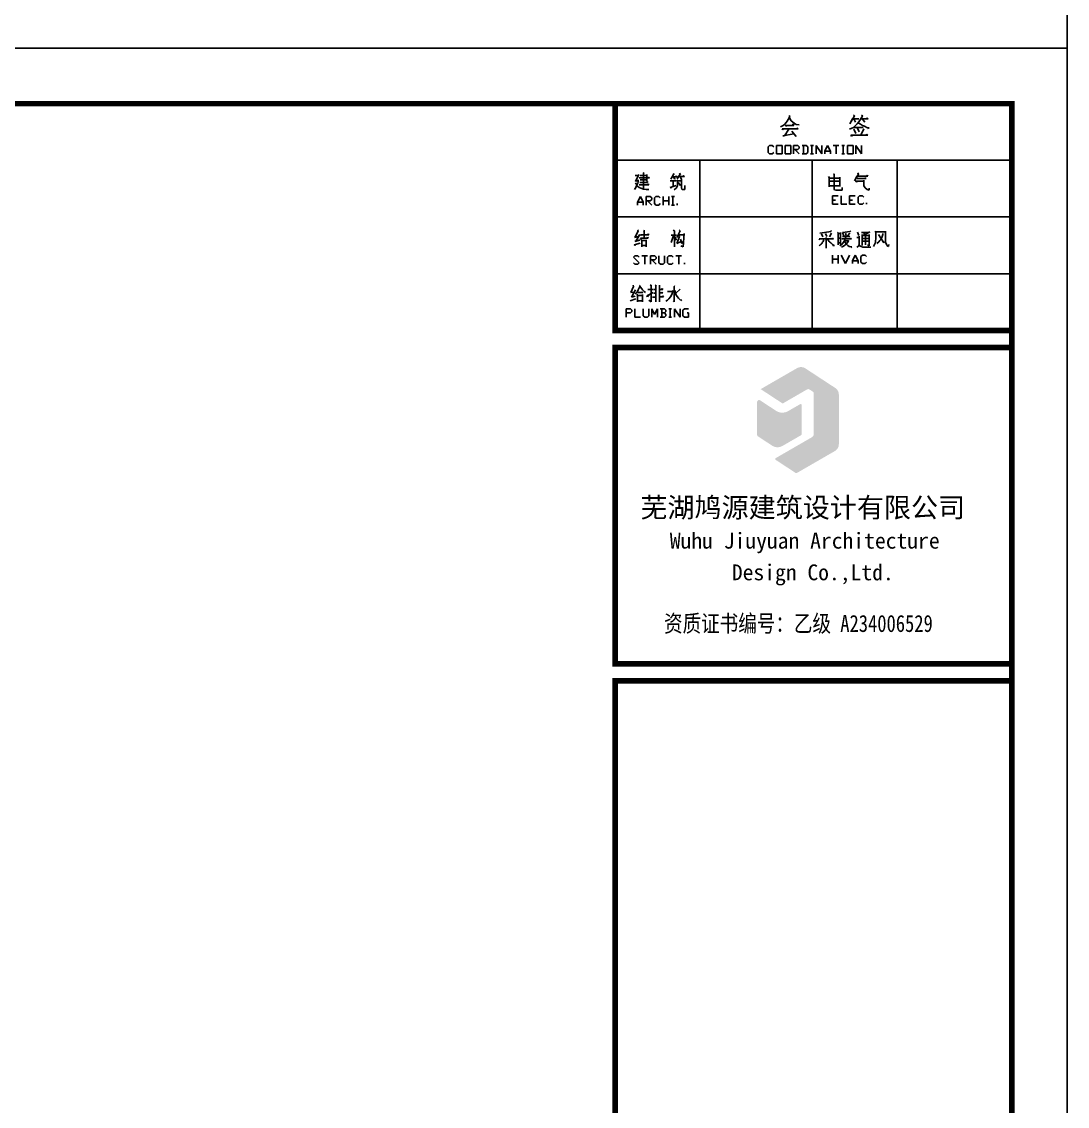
# Model space of a CAD drawing. Extents: x 39560 to 217760, y -140239 to 277665.
# Drawn here: x 125841 to 144660, y -57882 to -38365 of the extents above; entities that cross this region are included whole.
import ezdxf

# ---------------------------------------------------------------- set-up
doc = ezdxf.new("R2010")
doc.units = 0
doc.header["$LTSCALE"] = 1000
doc.header["$MEASUREMENT"] = 0
doc.layers.add('PUB_TITLE', color=4, linetype='Continuous')
doc.styles.add('-宋体', font='', dxfattribs={"width": 0.8})
doc.styles.add('图签2', font='', dxfattribs={"height": 1000})
doc.styles.add('宋体', font='')
doc.styles.get('-宋体').set_extended_font_data('SimSun')
doc.styles.get('图签2').set_extended_font_data('SimSun')
doc.styles.get('宋体').set_extended_font_data('SimSun')

msp = doc.modelspace()

# ---------------------------------------------------------------- hatches: boundary and pattern name
at = {"layer": 'PUB_TITLE'}
h = msp.add_hatch(color=256, dxfattribs=at)
edge = h.paths.add_edge_path()
edge.add_ellipse((140409.3556720882, -45073.12083450884), major_axis=(-98.04099145193942, 98.04099145193942), ratio=0.9999999999999658, start_angle=225.0000000001424, end_angle=281.7428642561471)
edge.add_line((140485.3914619975, -44957.17847532003), (139943.2529862004, -44601.64036616193))
edge.add_ellipse((139867.2171962924, -44717.58272535044), major_axis=(-98.04099145175392, 98.04099145175392), ratio=0.9999999999999969, start_angle=-78.25713574382821, end_angle=-14.99999997287442)
edge.add_line((139797.8917463631, -44597.50752394994), (139141.1407951975, -44976.68286198001))
edge.add_line((139141.1407951989, -44976.68286197992), (139536.5032304247, -45235.9642428948))
edge.add_line((139536.5032304247, -45235.96424289465), (139979.812434171, -44980.01955505791))
edge.add_ellipse((139997.1437966524, -45010.03835540781), major_axis=(24.51024786277084, 24.51024786277081), ratio=0.9999999999999748, start_angle=371.7428642561522, end_angle=435.0000000271238, ccw=False)
edge.add_line((140016.1527441309, -44981.0527656112), (140081.5267981636, -45023.92551601738))
edge.add_ellipse((140062.5178506846, -45052.91110581432), major_axis=(24.51024786334259, 24.51024786334258), ratio=0.9999999999997469, start_angle=314.99999999992565, end_angle=371.74286425592777, ccw=False)
edge.add_line((140097.1805756497, -45052.91110581432), (140097.1805756497, -45782.22979089462))
edge.add_ellipse((140027.8551257214, -45782.22979089418), major_axis=(-49.02049572592937, 49.02049572592936), ratio=0.9999999999999455, start_angle=165.0000000265585, end_angle=224.999999999599, ccw=False)
edge.add_line((140062.5178506846, -45842.26739159487), (139415.1797122628, -46216.00823965944))
edge.add_ellipse((139425.5785297526, -46234.01951987027), major_axis=(-14.70614871764583, 14.70614871764583), ratio=0.9999999999999006, start_angle=-14.99999997343389, end_angle=101.742864255415)
edge.add_line((139414.1731612651, -46251.41087374794), (139770.5867220509, -46485.1493172206))
edge.add_ellipse((139781.9920905379, -46467.75796334316), major_axis=(14.70614871767267, 14.70614871767267), ratio=0.9999999999999931, start_angle=191.7428642543983, end_angle=255.000000025383)
edge.add_line((139792.3909080275, -46485.76924355332), (140478.6811220175, -46089.53940419796))
edge.add_ellipse((140409.3556720882, -45969.46420279633), major_axis=(98.04099145207392, 98.04099145207385), ratio=0.9999999999999477, start_angle=255.0000000270828, end_angle=315.0000000001423)
edge.add_line((140548.0065719447, -45969.46420279633), (140548.0065719443, -45073.12083450895))
h = msp.add_hatch(color=256, dxfattribs=at)
edge = h.paths.add_edge_path()
edge.add_ellipse((139105.4535752441, -45801.0544267771), major_axis=(20.20697126273821, 20.20697126273821), ratio=0.9999999999998964, start_angle=135.0000000030776, end_angle=191.742864259058)
edge.add_line((139089.7820382809, -45824.95100193103), (139350.2185681319, -45995.74705407037))
edge.add_ellipse((139444.2477899215, -45852.36760315449), major_axis=(-121.2418275767699, 121.2418275767698), ratio=0.9999999999999805, start_angle=101.7428642559012, end_angle=165.0000000269085)
edge.add_line((139529.9787084137, -46000.85790959663), (139867.3094099687, -45806.09993846047))
edge.add_ellipse((139853.0209235513, -45781.35155405295), major_axis=(-20.20697126274288, 20.20697126274288), ratio=0.9999999999999427, start_angle=165.0000000269174, end_angle=224.9999999999087)
edge.add_line((139881.5978963817, -45781.35155405295), (139881.5978963817, -45265.88859267785))
edge.add_ellipse((139860.8002614034, -45265.88859267817), major_axis=(14.70614871773129, 14.70614871773129), ratio=0.9999999999999474, start_angle=314.9999999999985, end_angle=435.0000000256456)
edge.add_line((139850.4014439157, -45247.87731246754), (139634.9366495469, -45372.27596936097))
edge.add_ellipse((139530.9484746562, -45192.16316725906), major_axis=(-147.0614871776372, 147.0614871776372), ratio=0.9999999999999948, start_angle=101.74286425591981, end_angle=165.0000000268788, ccw=False)
edge.add_line((139416.8947897916, -45366.07670604192), (139130.5482609234, -45178.28869987284))
edge.add_ellipse((139111.5393134468, -45207.2742896698), major_axis=(24.51024786316643, 24.51024786316642), ratio=0.9999999999999019, start_angle=11.7428642554654, end_angle=134.9486282428271)
edge.add_line((139076.8766024155, -45207.24321085626), (139076.8766024155, -45801.05442677879))

# ---------------------------------------------------------------- linework, layer by layer
for p, q in [((143659.7630642364, -39839.08117653265), (136519.7630567556, -39839.08117653265)), ((136519.7630567556, -39839.08117653265), (136519.7630567556, -43919.08117635454)), ((143659.7630642364, -97239.08087804446, 7.03222769407973), (143659.7630642364, -39839.08117000175, 7.03222769407973)), ((143659.7630642364, -43919.08117635454), (143659.7630642364, -39839.08117653265)), ((143659.7630642364, -97239.08117653268), (143659.7630642364, -39839.08146849)), ((139597.5641579499, -40180.67134612599), (139573.0841579234, -40209.23134612599)), ((139617.9641579718, -40156.1913461298), (139597.5641579499, -40180.67134612599)), ((139634.2841579889, -40127.63134612933), (139617.9641579718, -40156.1913461298)), ((139662.8441580183, -40070.51134613458), (139634.2841579889, -40127.63134612933)), ((139654.6841580107, -40050.11134613217), (139662.8441580183, -40070.51134613458)), ((139658.7641580145, -40090.91134613215), (139671.0041580279, -40119.47134613268)), ((139671.0041580279, -40119.47134613268), (139687.324158044, -40148.03134612743)), ((139687.324158044, -40148.03134612743), (139711.8041580696, -40168.43134613078)), ((139711.8041580696, -40168.43134613078), (139744.4441581048, -40192.91134612697)), ((139724.044158083, -40205.1513461279), (139711.8041580696, -40225.55134612553)), ((139740.364158101, -40229.63134612316), (139724.044158083, -40205.1513461279)), ((139744.4441581048, -40192.91134612697), (139781.1641581419, -40213.31134612455)), ((140829.72415924, -40058.27134613453), (140744.0441591497, -40201.07134612933)), ((140744.0441591497, -40201.07134612933), (140793.004159202, -40115.39134612835)), ((140793.004159202, -40115.39134612835), (140907.2441593226, -40115.39134612835)), ((140813.4041592248, -40041.95134613504), (140837.8841592505, -40066.43134613078)), ((140817.4841592286, -40115.39134612835), (140850.1241592619, -40172.51134612887)), ((140907.2441593226, -40115.39134612835), (140817.4841592286, -40115.39134612835)), ((140837.8841592505, -40066.43134613078), (140829.72415924, -40058.27134613453)), ((140878.6841592931, -40205.1513461279), (140846.0441592581, -40233.71134612789)), ((140907.2441593226, -40164.35134612645), (140878.6841592931, -40205.1513461279)), ((140895.0041593103, -40184.75134612979), (140935.804159352, -40209.23134612599)), ((140972.524159391, -40062.35134613315), (140907.2441593226, -40164.35134612645)), ((140943.9641593616, -40115.39134612835), (141074.5241594993, -40115.39134612835)), ((140956.2041593758, -40046.0313461336), (140980.6841593986, -40066.43134613078)), ((140980.6841593986, -40066.43134613078), (140972.524159391, -40062.35134613315)), ((140976.6041593948, -40119.47134613268), (141017.4041594385, -40172.51134612887)), ((141058.2041594813, -40094.9913461317), (141041.8841594642, -40111.31134613125)), ((141074.5241594993, -40115.39134612835), (141058.2041594813, -40094.9913461317)), ((139548.6041578986, -40233.71134612789), (139499.6441578483, -40254.111346126)), ((139528.2041578796, -40294.91134612028), (139813.8041581751, -40294.91134612028)), ((139540.444157891, -40311.23134612075), (139528.2041578796, -40294.91134612028)), ((139556.7641579082, -40294.91134612028), (139540.444157891, -40311.23134612075)), ((139740.364158101, -40384.67134612029), (139540.444157891, -40421.39134611648)), ((139573.0841579234, -40209.23134612599), (139548.6041578986, -40233.71134612789)), ((139569.0041579196, -40417.31134611937), (139646.5241580031, -40298.99134612553)), ((139581.2441579338, -40229.63134612316), (139740.364158101, -40229.63134612316)), ((139593.4841579461, -40245.95134612317), (139581.2441579338, -40229.63134612316)), ((139609.8041579613, -40229.63134612316), (139593.4841579461, -40245.95134612317)), ((139699.5641580554, -40331.63134612316), (139777.0841581371, -40429.55134611936)), ((139777.0841581371, -40429.55134611936), (139740.364158101, -40384.67134612029)), ((139781.1641581419, -40213.31134612455), (139834.2041581988, -40221.47134612697)), ((139793.4041581561, -40278.59134612126), (139781.1641581419, -40294.91134612028)), ((139813.8041581751, -40294.91134612028), (139793.4041581561, -40278.59134612126)), ((140809.32415922, -40266.35134612645), (140739.9641591459, -40298.99134612553)), ((140846.0441592581, -40233.71134612789), (140809.32415922, -40266.35134612645)), ((140817.4841592286, -40298.99134612553), (140854.2041592675, -40376.511346117)), ((140825.6441592362, -40266.35134612645), (140984.7641594044, -40266.35134612645)), ((140882.7641592969, -40282.67134612599), (140915.4041593302, -40347.95134612317)), ((140935.804159352, -40209.23134612599), (140976.6041593948, -40229.63134612316)), ((140997.0041594158, -40294.91134612028), (140952.1241593701, -40396.91134612028)), ((140976.6041593948, -40229.63134612316), (141009.24415943, -40245.95134612317)), ((141009.24415943, -40245.95134612317), (141054.1241594756, -40270.43134612507)), ((141054.1241594756, -40388.75134611792), (141033.7241594537, -40413.23134612075)), ((141054.1241594756, -40270.43134612507), (141094.9241595183, -40274.5113461227)), ((141070.4441594927, -40409.15134611602), (141054.1241594756, -40388.75134611792)), ((141094.9241595183, -40274.5113461227), (141062.2841594851, -40286.75134612455)), ((139273.9532115822, -40615.41137766924), (139299.4532116097, -40589.91137766639)), ((139299.4532116097, -40589.91137766639), (139350.4532116639, -40589.91137766639)), ((139350.4532116639, -40589.91137766639), (139375.9532116886, -40615.41137766924)), ((139426.9532117418, -40589.91137766639), (139528.9532118501, -40589.91137766639)), ((139426.9532117418, -40742.91137766068), (139426.9532117418, -40589.91137766639)), ((139528.9532118501, -40589.91137766639), (139528.9532118501, -40742.91137766068)), ((139540.444157891, -40421.39134611648), (139569.0041579196, -40417.31134611937)), ((139579.9532119023, -40589.91137766639), (139681.9532120097, -40589.91137766639)), ((139579.9532119023, -40742.91137766068), (139579.9532119023, -40589.91137766639)), ((139681.9532120097, -40589.91137766639), (139681.9532120097, -40742.91137766068)), ((139732.9532120647, -40589.91137766639), (139809.4532121426, -40589.91137766639)), ((139732.9532120647, -40742.91137766068), (139732.9532120647, -40589.91137766639)), ((139809.4532121426, -40589.91137766639), (139834.9532121693, -40615.41137766924)), ((139962.4532123051, -40589.91137766639), (139885.9532122244, -40589.91137766639)), ((139911.4532122509, -40589.91137766639), (139911.4532122509, -40742.91137766068)), ((139987.9532123298, -40615.41137766924), (139962.4532123051, -40589.91137766639)), ((140038.953212383, -40589.91137766639), (140089.9532124372, -40589.91137766639)), ((140064.4532124114, -40589.91137766639), (140064.4532124114, -40742.91137766068)), ((140140.9532124922, -40589.91137766639), (140242.9532125968, -40742.91137766068)), ((140140.9532124922, -40742.91137766068), (140140.9532124922, -40589.91137766639)), ((140242.9532125968, -40742.91137766068), (140242.9532125968, -40589.91137766639)), ((140293.9532126518, -40691.91137766068), (140344.953212705, -40589.91137766639)), ((140344.953212705, -40589.91137766639), (140395.9532127573, -40691.91137766068)), ((140446.9532128105, -40589.91137766639), (140548.9532129197, -40589.91137766639)), ((140497.9532128646, -40589.91137766639), (140497.9532128646, -40742.91137766068)), ((140599.953212971, -40589.91137766639), (140650.9532130242, -40589.91137766639)), ((140625.4532129976, -40589.91137766639), (140625.4532129976, -40742.91137766068)), ((140701.9532130793, -40589.91137766639), (140803.9532131848, -40589.91137766639)), ((140701.9532130793, -40742.91137766068), (140701.9532130793, -40589.91137766639)), ((140776.6841591849, -40425.4713461151), (140764.4441591735, -40409.15134611602)), ((140764.4441591735, -40409.15134611602), (141070.4441594927, -40409.15134611602)), ((140801.1641592106, -40409.15134611602), (140776.6841591849, -40425.4713461151)), ((140803.9532131848, -40589.91137766639), (140803.9532131848, -40742.91137766068)), ((140854.953213238, -40589.91137766639), (140956.9532133472, -40742.91137766068)), ((140854.953213238, -40742.91137766068), (140854.953213238, -40589.91137766639)), ((140956.9532133472, -40742.91137766068), (140956.9532133472, -40589.91137766639)), ((139273.9532115822, -40717.41137766353), (139273.9532115822, -40615.41137766924)), ((139299.4532116097, -40742.91137766068), (139273.9532115822, -40717.41137766353)), ((139350.4532116639, -40742.91137766068), (139299.4532116097, -40742.91137766068)), ((139375.9532116886, -40717.41137766353), (139350.4532116639, -40742.91137766068)), ((139528.9532118501, -40742.91137766068), (139426.9532117418, -40742.91137766068)), ((139681.9532120097, -40742.91137766068), (139579.9532119023, -40742.91137766068)), ((139809.4532121426, -40666.41137766353), (139732.9532120647, -40666.41137766353)), ((139758.4532120914, -40666.41137766353), (139834.9532121693, -40742.91137766068)), ((139834.9532121693, -40640.91137766639), (139809.4532121426, -40666.41137766353)), ((139834.9532121693, -40615.41137766924), (139834.9532121693, -40640.91137766639)), ((139885.9532122244, -40742.91137766068), (139962.4532123051, -40742.91137766068)), ((139962.4532123051, -40742.91137766068), (139987.9532123298, -40717.41137766353)), ((139987.9532123298, -40717.41137766353), (139987.9532123298, -40615.41137766924)), ((140038.953212383, -40742.91137766068), (140089.9532124372, -40742.91137766068)), ((140293.9532126518, -40691.91137766068), (140395.9532127573, -40691.91137766068)), ((140293.9532126518, -40742.91137766068), (140293.9532126518, -40691.91137766068)), ((140395.9532127573, -40691.91137766068), (140395.9532127573, -40742.91137766068)), ((140599.953212971, -40742.91137766068), (140650.9532130242, -40742.91137766068)), ((140803.9532131848, -40742.91137766068), (140701.9532130793, -40742.91137766068)), ((136519.7630567556, -40859.08117648754), (143659.7630642364, -40859.08117648754)), ((138047.4148577701, -40859.08117648754), (138047.4148577701, -43890.68836578766)), ((140070.4911002132, -40859.08117648754), (140070.4911002132, -43890.68836578766)), ((141596.9935575399, -40859.08117648754), (141596.9935575399, -43890.68836578766)), ((136882.8748359604, -41131.27081074948), (136931.8348360108, -41131.27081074948)), ((136948.1548360297, -41111.68681074835), (136886.1388359682, -41242.24681074217)), ((136954.6828360378, -41176.96681074546), (137137.4668362317, -41176.96681074546)), ((136974.2668360635, -41134.53481075015), (137091.7708361825, -41134.53481075015)), ((137023.226836112, -41079.04681074926), (137046.0748361314, -41095.3668107488)), ((137046.0748361314, -41095.3668107488), (137033.018836123, -41088.83881074654)), ((137033.018836123, -41088.83881074654), (137033.018836123, -41372.80681073693)), ((137091.7708361825, -41114.95081074994), (137091.7708361825, -41229.19081074423)), ((137091.7708361825, -41134.53481075015), (137091.7708361825, -41114.95081074994)), ((137124.4108362148, -41163.91081074711), (137114.6188362047, -41176.96681074546)), ((137137.4668362317, -41176.96681074546), (137124.4108362148, -41163.91081074711)), ((137578.1068366924, -41105.1588107522), (137525.8828366342, -41196.55081074567)), ((137555.2588366701, -41154.1188107503), (137643.3868367579, -41154.1188107503)), ((137565.0508366764, -41098.6308107504), (137581.3708366946, -41114.95081074994)), ((137571.5788366853, -41160.64681074645), (137594.4268367038, -41196.55081074567)), ((137581.3708366946, -41114.95081074994), (137578.1068366924, -41105.1588107522)), ((137623.8028367388, -41141.06281074531), (137614.0108367296, -41154.1188107503)), ((137643.3868367579, -41154.1188107503), (137623.8028367388, -41141.06281074531)), ((137692.3468368064, -41108.42281074768), (137640.1228367559, -41193.28681074407)), ((137669.4988367822, -41147.59081074757), (137770.6828368927, -41147.59081074757)), ((137679.2908367961, -41092.10281074721), (137695.6108368151, -41111.68681074835)), ((137689.0828368072, -41150.8548107487), (137711.9308368313, -41193.28681074407)), ((137695.6108368151, -41111.68681074835), (137692.3468368064, -41108.42281074768)), ((137751.0988368687, -41131.27081074948), (137738.0428368585, -41144.3268107469)), ((137770.6828368927, -41147.59081074757), (137751.0988368687, -41131.27081074948)), ((140362.5200768079, -41151.80019792389), (140372.3120768142, -41168.12019792343)), ((140372.3120768142, -41168.12019792343), (140372.3120768142, -41334.58419791741)), ((140375.576076823, -41181.17619792178), (140561.624077019, -41181.17619792178)), ((140450.6480769005, -41099.57619792513), (140463.7040769145, -41109.36819792858)), ((140463.7040769145, -41109.36819792858), (140463.7040769145, -41380.28019791485)), ((140564.8880770183, -41161.59219792734), (140564.8880770183, -41328.05619791515)), ((140899.1011167392, -41106.10419792745), (140827.2931166638, -41226.87219792446)), ((140827.2931166638, -41226.87219792446), (140872.9891167149, -41145.2721979278)), ((140872.9891167149, -41145.2721979278), (141072.0931169231, -41145.2721979278)), ((140892.5731167341, -41086.52019792677), (140902.3651167413, -41112.63219792924)), ((140902.3651167413, -41112.63219792924), (140899.1011167392, -41106.10419792745)), ((141023.1331168699, -41174.64819792569), (141010.077116854, -41190.9681979243)), ((141039.453116888, -41187.70419792311), (141023.1331168699, -41174.64819792569)), ((141055.7731169032, -41128.95219792826), (141042.7171168872, -41148.53619792229)), ((141072.0931169231, -41145.2721979278), (141055.7731169032, -41128.95219792826)), ((136895.9308359763, -41346.6948107397), (136869.8188359492, -41385.86281073529)), ((136886.1388359682, -41242.24681074217), (136899.1948359784, -41229.19081074423)), ((136889.4028359674, -41261.83081074331), (136902.4588359834, -41281.41481074299)), ((136908.9868359923, -41320.58281073817), (136895.9308359763, -41346.6948107397)), ((136899.1948359784, -41229.19081074423), (136938.3628360206, -41229.19081074423)), ((136902.4588359834, -41281.41481074299), (136908.9868359923, -41304.26281073863)), ((136918.7788360015, -41294.47081074094), (136908.9868359923, -41320.58281073817)), ((136908.9868359923, -41304.26281073863), (136925.3068360104, -41327.11081074043)), ((136928.5708360096, -41271.62281074007), (136918.7788360015, -41294.47081074094)), ((136925.3068360104, -41327.11081074043), (136951.4188360365, -41349.9588107413)), ((136935.0988360185, -41248.77481074443), (136928.5708360096, -41271.62281074007)), ((136938.3628360206, -41212.87081074521), (136935.0988360185, -41248.77481074443)), ((136938.3628360206, -41229.19081074423), (136938.3628360206, -41212.87081074521)), ((136951.4188360365, -41349.9588107413), (136984.0588360689, -41363.01481073971)), ((136954.6828360378, -41297.73481074254), (137127.6748362178, -41297.73481074254)), ((136967.7388360537, -41258.56681074218), (137101.5628361916, -41258.56681074218)), ((137091.7708361825, -41212.87081074521), (136971.0028360539, -41212.87081074521)), ((136984.0588360689, -41363.01481073971), (137029.7548361152, -41376.07081073853)), ((137029.7548361152, -41376.07081073853), (137078.7148361665, -41382.59881073986)), ((137098.2988361895, -41245.51081074377), (137088.5068361804, -41255.30281074053)), ((137091.7708361825, -41229.19081074423), (137091.7708361825, -41212.87081074521)), ((137104.8268361984, -41255.30281074053), (137098.2988361895, -41242.24681074217)), ((137101.5628361916, -41242.24681074217), (137098.2988361895, -41245.51081074377)), ((137117.8828362068, -41281.41481074299), (137098.2988361895, -41297.73481074254)), ((137101.5628361916, -41258.56681074218), (137101.5628361916, -41242.24681074217)), ((137127.6748362178, -41297.73481074254), (137117.8828362068, -41281.41481074299)), ((137509.562836619, -41349.9588107413), (137617.2748367309, -41314.05481074208)), ((137525.8828366342, -41359.75081073806), (137509.562836619, -41349.9588107413)), ((137512.8268366183, -41225.92681074356), (137620.5388367309, -41225.92681074356)), ((137532.4108366423, -41346.6948107397), (137525.8828366342, -41359.75081073806)), ((137620.5388367309, -41225.92681074356), (137568.3148366785, -41225.92681074356)), ((137568.3148366785, -41225.92681074356), (137568.3148366785, -41333.63881074176)), ((137627.066836738, -41356.48681073739), (137581.3708366946, -41389.12681073595)), ((137594.4268367038, -41186.75881074891), (137591.1628367046, -41199.81481074633)), ((137594.4268367038, -41196.55081074567), (137594.4268367038, -41186.75881074891)), ((137643.3868367579, -41317.31881074274), (137627.066836738, -41356.48681073739)), ((137636.858836749, -41209.60681074408), (137646.650836762, -41229.19081074423)), ((137646.650836762, -41229.19081074423), (137643.3868367579, -41317.31881074274)), ((137653.1788367642, -41225.92681074356), (137715.1948368333, -41225.92681074356)), ((137656.4428367739, -41258.56681074218), (137695.6108368151, -41314.05481074208)), ((137702.1388368174, -41304.26281073863), (137689.0828368072, -41297.73481074254)), ((137695.6108368151, -41314.05481074208), (137702.1388368174, -41304.26281073863)), ((137718.4588368346, -41183.49481074825), (137708.6668368244, -41203.07881074793)), ((137711.9308368313, -41193.28681074407), (137718.4588368346, -41183.49481074825)), ((137715.1948368333, -41225.92681074356), (137715.1948368333, -41203.07881074793)), ((137715.1948368333, -41203.07881074793), (137715.1948368333, -41356.48681073739)), ((137715.1948368333, -41356.48681073739), (137724.9868368396, -41376.07081073853)), ((137724.9868368396, -41376.07081073853), (137734.7788368498, -41382.59881073986)), ((137773.9468368928, -41385.86281073529), (137773.9468368928, -41310.79081074095)), ((140375.576076823, -41236.66419792121), (140561.624077019, -41236.66419792121)), ((140378.8400768231, -41318.26419791793), (140561.624077019, -41318.26419791793)), ((140607.3200770625, -41393.33619791803), (140607.3200770625, -41350.90419791602)), ((140846.877116681, -41233.40019792055), (140997.0211168437, -41233.40019792055)), ((140863.197116701, -41249.72019791916), (140846.877116681, -41233.40019792055)), ((140872.9891167149, -41233.40019792055), (140863.197116701, -41249.72019791916)), ((140879.5171167182, -41187.70419792311), (141039.453116888, -41187.70419792311)), ((140997.0211168437, -41213.8161979204), (140997.0211168437, -41252.98419792076)), ((140997.0211168437, -41233.40019792055), (140997.0211168437, -41213.8161979204)), ((140997.0211168437, -41252.98419792076), (140997.0211168437, -41282.36019791865)), ((140997.0211168437, -41282.36019791865), (141000.2851168429, -41318.26419791793)), ((141000.2851168429, -41318.26419791793), (141019.8691168678, -41354.16819791762)), ((141019.8691168678, -41354.16819791762), (141055.7731169032, -41383.54419791551)), ((141091.6771169432, -41396.60019791299), (141091.6771169432, -41360.69619791371)), ((136925.3319764664, -41613.02760039047), (136976.3319765187, -41511.02760039711)), ((136976.3319765187, -41511.02760039711), (137027.3319765719, -41613.02760039047)), ((137078.3319766241, -41511.02760039711), (137154.8319767039, -41511.02760039711)), ((137078.3319766241, -41664.02760039047), (137078.3319766241, -41511.02760039711)), ((137078.7148361665, -41382.59881073986), (137127.6748362178, -41382.59881073986)), ((137154.8319767039, -41511.02760039711), (137180.3319767324, -41536.52760039426)), ((137180.3319767324, -41562.02760039711), (137154.8319767039, -41587.52760039426)), ((137180.3319767324, -41536.52760039426), (137180.3319767324, -41562.02760039711)), ((137231.3319767856, -41536.52760039426), (137256.8319768122, -41511.02760039711)), ((137231.3319767856, -41638.52760039426), (137231.3319767856, -41536.52760039426)), ((137256.8319768122, -41511.02760039711), (137307.8319768626, -41511.02760039711)), ((137307.8319768626, -41511.02760039711), (137333.3319768939, -41536.52760039426)), ((137384.3319769462, -41664.02760039047), (137384.3319769462, -41511.02760039711)), ((137486.3319770516, -41511.02760039711), (137486.3319770516, -41664.02760039047)), ((137537.3319771076, -41511.02760039711), (137588.3319771599, -41511.02760039711)), ((137562.8319771314, -41511.02760039711), (137562.8319771314, -41664.02760039047)), ((137734.7788368498, -41382.59881073986), (137747.8348368657, -41385.86281073529)), ((137747.8348368657, -41385.86281073529), (137773.9468368928, -41385.86281073529)), ((140435.2614078157, -41497.06431890266), (140537.261407921, -41497.06431890266)), ((140435.2614078157, -41650.06431889649), (140435.2614078157, -41497.06431890266)), ((140463.7040769145, -41380.28019791485), (140470.2320769186, -41390.07219791684)), ((140470.2320769186, -41390.07219791684), (140493.0800769429, -41393.33619791803)), ((140493.0800769429, -41393.33619791803), (140607.3200770625, -41393.33619791803)), ((140588.2614079753, -41497.06431890266), (140588.2614079753, -41650.06431889649)), ((140741.2614081348, -41497.06431890266), (140843.2614082432, -41497.06431890266)), ((140741.2614081348, -41650.06431889649), (140741.2614081348, -41497.06431890266)), ((140894.2614082953, -41522.56431889981), (140919.761408322, -41497.06431890266)), ((140894.2614082953, -41624.56431889364), (140894.2614082953, -41522.56431889981)), ((140919.761408322, -41497.06431890266), (140970.761408377, -41497.06431890266)), ((140970.761408377, -41497.06431890266), (140996.2614084028, -41522.56431889981)), ((141055.7731169032, -41383.54419791551), (141091.6771169432, -41396.60019791299)), ((136925.3319764664, -41613.02760039047), (137027.3319765719, -41613.02760039047)), ((136925.3319764664, -41664.02760039047), (136925.3319764664, -41613.02760039047)), ((137027.3319765719, -41613.02760039047), (137027.3319765719, -41664.02760039047)), ((137154.8319767039, -41587.52760039426), (137078.3319766241, -41587.52760039426)), ((137103.8319766488, -41587.52760039426), (137180.3319767324, -41664.02760039047)), ((137256.8319768122, -41664.02760039047), (137231.3319767856, -41638.52760039426)), ((137307.8319768626, -41664.02760039047), (137256.8319768122, -41664.02760039047)), ((137333.3319768939, -41638.52760039426), (137307.8319768626, -41664.02760039047)), ((137384.3319769462, -41587.52760039426), (137486.3319770516, -41587.52760039426)), ((137537.3319771076, -41664.02760039047), (137588.3319771599, -41664.02760039047)), ((137639.3319772131, -41664.02760039047), (137639.3319772131, -41638.52760039426)), ((140435.2614078157, -41573.56431889981), (140486.2614078678, -41573.56431889981)), ((140435.2614078157, -41650.06431889649), (140537.261407921, -41650.06431889649)), ((140588.2614079753, -41650.06431889649), (140690.2614080816, -41650.06431889649)), ((140741.2614081348, -41573.56431889981), (140792.261408189, -41573.56431889981)), ((140741.2614081348, -41650.06431889649), (140843.2614082432, -41650.06431889649)), ((140919.761408322, -41650.06431889649), (140894.2614082953, -41624.56431889364)), ((140970.761408377, -41650.06431889649), (140919.761408322, -41650.06431889649)), ((140996.2614084028, -41624.56431889364), (140970.761408377, -41650.06431889649)), ((141047.2614084569, -41650.06431889649), (141047.2614084569, -41624.56431889364)), ((136519.7630567556, -41879.08117644575), (143659.7630642364, -41879.08117644575)), ((136938.3628360206, -42129.41935080079), (136882.8748359604, -42240.3953507954)), ((136931.8348360108, -42109.83535080064), (136938.3628360206, -42129.41935080079)), ((137029.7548361152, -42119.62735080403), (137049.3388361382, -42129.41935080079)), ((137042.8108361293, -42122.89135079946), (137042.8108361293, -42256.71535079494)), ((137049.3388361382, -42129.41935080079), (137042.8108361293, -42122.89135079946)), ((137568.3148366785, -42113.09935080177), (137591.1628367046, -42126.15535080012)), ((137591.1628367046, -42126.15535080012), (137591.1628367046, -42416.65135078573)), ((137689.0828368072, -42126.15535080012), (137630.3308367448, -42250.18735079879)), ((137676.026836797, -42109.83535080064), (137689.0828368072, -42126.15535080012)), ((140409.9409463368, -42137.75233734112), (140207.5729461264, -42167.12833734379)), ((140406.6769463318, -42124.69633734271), (140409.9409463368, -42137.75233734112)), ((140524.1809464564, -42150.80833734518), (140537.2369464686, -42163.86433734313)), ((140752.6609466978, -42137.75233734112), (140615.5729465539, -42160.600337342)), ((140746.1329466879, -42127.96033734338), (140759.1889466991, -42147.54433734452)), ((140759.1889466991, -42147.54433734452), (140752.6609466978, -42137.75233734112)), ((140886.4849468347, -42150.80833734518), (140909.3329468617, -42212.82433734076)), ((141105.1729470631, -42147.54433734452), (141023.5729469814, -42196.50433734262)), ((141092.11694705, -42160.600337342), (141105.1729470631, -42147.54433734452)), ((141199.8289471617, -42131.22433734404), (141216.1489471779, -42150.80833734518)), ((141216.1489471779, -42150.80833734518), (141216.1489471779, -42278.10433733834)), ((141219.4129471847, -42147.54433734452), (141385.8769473577, -42147.54433734452)), ((141389.1409473646, -42131.22433734404), (141389.1409473646, -42317.27233733305)), ((136863.2908359412, -42380.74735079262), (136974.2668360635, -42351.37135078902)), ((136869.8188359492, -42246.92335079813), (136938.3628360206, -42230.60335079765)), ((136882.8748359604, -42240.3953507954), (136869.8188359492, -42246.92335079813)), ((136876.3468359591, -42318.73135079046), (136964.4748360516, -42295.88335079529)), ((136892.6668359771, -42312.20335079437), (136876.3468359591, -42318.73135079046)), ((136964.4748360516, -42191.4353507973), (136892.6668359771, -42312.20335079437)), ((136938.3628360206, -42230.60335079765), (136964.4748360516, -42191.4353507973)), ((136957.9468360436, -42286.0913507919), (136954.6828360378, -42299.14735079596)), ((136964.4748360516, -42295.88335079529), (136957.9468360436, -42286.0913507919)), ((136977.5308360609, -42201.22735080069), (137127.6748362178, -42201.22735080069)), ((136987.3228360719, -42211.01935079751), (136977.5308360609, -42201.22735080069)), ((136977.5308360609, -42259.97935079561), (137117.8828362068, -42259.97935079561)), ((136984.0588360689, -42276.29935079509), (136977.5308360609, -42259.97935079561)), ((136997.1148360801, -42266.5073507974), (136984.0588360689, -42276.29935079509)), ((136997.1148360801, -42201.22735080069), (136987.3228360719, -42211.01935079751)), ((136987.3228360719, -42282.82735079642), (137000.378836085, -42295.88335079529)), ((137000.378836085, -42295.88335079529), (137000.378836085, -42413.38735079124)), ((137081.9788361734, -42302.41135079092), (137000.378836085, -42302.41135079092)), ((137081.9788361734, -42289.3553507935), (137081.9788361734, -42302.41135079092)), ((137081.9788361734, -42413.38735079124), (137081.9788361734, -42289.3553507935)), ((137101.5628361916, -42243.65935079653), (137098.2988361895, -42256.71535079494)), ((137117.8828362068, -42259.97935079561), (137101.5628361916, -42243.65935079653)), ((137117.8828362068, -42181.64335079955), (137108.0908361977, -42197.96335080003)), ((137127.6748362178, -42201.22735080069), (137117.8828362068, -42181.64335079955)), ((137529.146836643, -42207.75535079684), (137627.0668367447, -42207.75535079684)), ((137571.5788366853, -42211.01935079751), (137532.4108366423, -42338.31535079067)), ((137591.1628367046, -42230.60335079765), (137627.0668367447, -42295.88335079529)), ((137682.5548367983, -42227.33935079699), (137630.3308367448, -42354.63535078969)), ((137630.3308367448, -42354.63535078969), (137711.9308368313, -42318.73135079046)), ((137662.9708367781, -42197.96335080003), (137760.8908368826, -42197.96335080003)), ((137669.498836789, -42214.28335079817), (137682.5548367983, -42227.33935079699)), ((137695.6108368151, -42276.29935079509), (137724.9868368396, -42354.63535078969)), ((137731.5148368505, -42344.84335079293), (137715.1948368333, -42321.99535079113)), ((137724.9868368396, -42354.63535078969), (137731.5148368505, -42344.84335079293)), ((137764.1548368846, -42175.11535079822), (137747.8348368657, -42416.65135078573)), ((140194.5169461105, -42274.84033733721), (140449.1089463761, -42274.84033733721)), ((140204.3089461168, -42287.89633733609), (140194.5169461105, -42274.84033733721)), ((140243.4769461608, -42353.17633733228), (140227.1569461428, -42366.23233733022)), ((140233.6849461508, -42183.4483373438), (140259.796946177, -42235.67233733639)), ((140256.5329461749, -42333.59233733259), (140243.4769461608, -42353.17633733228)), ((140263.0609461838, -42317.27233733305), (140256.5329461749, -42333.59233733259)), ((140272.8529461929, -42300.95233733351), (140263.0609461838, -42317.27233733305)), ((140279.380946201, -42287.89633733609), (140272.8529461929, -42300.95233733351)), ((140305.4929462281, -42173.65633734081), (140331.6049462524, -42229.14433734024)), ((140321.8129462452, -42245.46433733978), (140321.8129462452, -42438.04033733012)), ((140351.1889462716, -42281.36833733901), (140357.7169462786, -42297.68833733855)), ((140357.7169462786, -42297.68833733855), (140374.0369462966, -42317.27233733305)), ((140374.0369462966, -42317.27233733305), (140387.0929463127, -42330.32833733711)), ((140413.2049463388, -42170.39233733968), (140377.3009463035, -42235.67233733639)), ((140387.0929463127, -42330.32833733711), (140403.4129463297, -42346.64833733665)), ((140403.4129463297, -42346.64833733665), (140419.7329463477, -42362.96833733573)), ((140436.0529463649, -42261.78433733886), (140426.2609463548, -42278.10433733834)), ((140449.1089463761, -42274.84033733721), (140436.0529463649, -42261.78433733886)), ((140530.7089464607, -42343.38433733552), (140576.4049465109, -42343.38433733552)), ((140537.2369464686, -42343.38433733552), (140530.7089464607, -42343.38433733552)), ((140533.9729464666, -42258.5203373382), (140579.6689465109, -42258.5203373382)), ((140537.2369464686, -42163.86433734313), (140537.2369464686, -42379.28833733521)), ((140576.4049465109, -42173.65633734081), (140537.2369464686, -42173.65633734081)), ((140537.2369464686, -42379.28833733521), (140537.2369464686, -42343.38433733552)), ((140576.4049465109, -42160.600337342), (140576.4049465109, -42173.65633734081)), ((140576.4049465109, -42376.02433733361), (140576.4049465109, -42160.600337342)), ((140576.4049465109, -42343.38433733552), (140576.4049465109, -42376.02433733361)), ((140618.8369465531, -42349.91233733161), (140599.252946534, -42372.76033733248)), ((140602.5169465379, -42274.84033733721), (140775.5089467171, -42274.84033733721)), ((140612.3089465442, -42232.40833734091), (140746.1329466879, -42232.40833734091)), ((140615.5729465539, -42160.600337342), (140638.4209465781, -42216.08833734189)), ((140641.6849465783, -42314.00833733763), (140618.8369465531, -42349.91233733161)), ((140661.2689465974, -42278.10433733834), (140641.6849465783, -42314.00833733763)), ((140648.2129465863, -42317.27233733305), (140664.5329466024, -42340.12033733485)), ((140651.4769465883, -42307.4803373363), (140723.2849466646, -42307.4803373363)), ((140671.0609466113, -42235.67233733639), (140661.2689465974, -42278.10433733834)), ((140664.5329466024, -42340.12033733485), (140684.1169466226, -42366.23233733022)), ((140667.7969466044, -42167.12833734379), (140680.8529466204, -42209.5603373401)), ((140706.9649466467, -42333.59233733259), (140680.8529466204, -42366.23233733022)), ((140742.868946682, -42167.12833734379), (140703.7009466417, -42219.35233733685)), ((140723.2849466646, -42300.95233733351), (140706.9649466467, -42333.59233733259)), ((140723.2849466646, -42307.4803373363), (140723.2849466646, -42300.95233733351)), ((140739.6049466798, -42222.61633733798), (140733.0769466728, -42232.40833734091)), ((140746.1329466879, -42232.40833734091), (140739.6049466798, -42222.61633733798)), ((140759.1889466991, -42261.78433733886), (140749.39694669, -42278.10433733834)), ((140775.5089467171, -42274.84033733721), (140759.1889466991, -42261.78433733886)), ((140870.1649468195, -42245.46433733978), (140915.8609468687, -42245.46433733978)), ((140915.8609468687, -42225.88033733958), (140915.8609468687, -42376.02433733361)), ((140915.8609468687, -42245.46433733978), (140915.8609468687, -42225.88033733958)), ((140958.2929469121, -42160.600337342), (141092.11694705, -42160.600337342)), ((140964.8209469191, -42196.50433734262), (140964.8209469191, -42212.82433734076)), ((140964.8209469191, -42392.34433733362), (140964.8209469191, -42196.50433734262)), ((140964.8209469191, -42212.82433734076), (141092.11694705, -42212.82433734076)), ((140968.0849469212, -42314.00833733763), (141092.11694705, -42314.00833733763)), ((141026.8369469806, -42314.00833733763), (140968.0849469212, -42314.00833733763)), ((140971.3489469232, -42265.04833733953), (141092.11694705, -42265.04833733953)), ((140994.1969469474, -42173.65633734081), (141046.4209470056, -42209.5603373401)), ((141023.5729469814, -42196.50433734262), (140994.1969469474, -42173.65633734081)), ((141026.8369469806, -42219.35233734256), (141026.8369469806, -42382.55233733587)), ((141026.8369469806, -42265.04833733953), (141026.8369469806, -42219.35233734256)), ((141092.11694705, -42265.04833733953), (141026.8369469806, -42265.04833733953)), ((141026.8369469806, -42382.55233733587), (141026.8369469806, -42314.00833733763)), ((141092.11694705, -42196.50433734262), (141092.11694705, -42385.81633733136)), ((141092.11694705, -42212.82433734076), (141092.11694705, -42196.50433734262)), ((141199.8289471617, -42349.91233733161), (141190.0369471516, -42372.76033733248)), ((141206.3569471706, -42323.80033733531), (141199.8289471617, -42349.91233733161)), ((141209.6209471756, -42304.21633733563), (141206.3569471706, -42323.80033733531)), ((141216.1489471779, -42278.10433733834), (141209.6209471756, -42304.21633733563)), ((141268.372947236, -42327.06433733644), (141232.4689471959, -42356.4403373344)), ((141261.8449472271, -42196.50433734262), (141359.7649473287, -42343.38433733552)), ((141287.9569472533, -42300.95233733351), (141268.372947236, -42327.06433733644)), ((141301.0129472692, -42284.63233734066), (141287.9569472533, -42300.95233733351)), ((141317.3329472892, -42258.5203373382), (141301.0129472692, -42284.63233734066)), ((141330.3889472975, -42229.14433734024), (141317.3329472892, -42258.5203373382)), ((141340.1809473114, -42193.24033734102), (141330.3889472975, -42229.14433734024)), ((141336.9169473064, -42176.92033734148), (141340.1809473114, -42193.24033734102)), ((141363.0289473327, -42327.06433733644), (141349.9729473215, -42327.06433733644)), ((141359.7649473287, -42343.38433733552), (141363.0289473327, -42327.06433733644)), ((141389.1409473646, -42317.27233733305), (141392.4049473658, -42343.38433733552)), ((141392.4049473658, -42343.38433733552), (141398.9329473709, -42359.70433733506)), ((136876.3468359591, -42390.53935079036), (136863.2908359412, -42380.74735079262)), ((136895.9308359763, -42370.95535078923), (136876.3468359591, -42390.53935079036)), ((137000.378836085, -42390.53935079036), (137081.9788361734, -42390.53935079036)), ((137000.378836085, -42413.38735079124), (137000.378836085, -42390.53935079036)), ((137081.9788361734, -42390.53935079036), (137081.9788361734, -42413.38735079124)), ((137747.8348368657, -42416.65135078573), (137705.4028368224, -42397.06735079216)), ((140214.1009461334, -42379.28833733521), (140191.2529461065, -42398.87233732971)), ((140227.1569461428, -42366.23233733022), (140214.1009461334, -42379.28833733521)), ((140419.7329463477, -42362.96833733573), (140432.7889463581, -42372.76033733248)), ((140432.7889463581, -42372.76033733248), (140455.6369463831, -42389.08033733202)), ((140442.5809463738, -42392.34433733362), (140471.9569463983, -42392.34433733362)), ((140599.252946534, -42372.76033733248), (140566.6129465007, -42398.87233732971)), ((140622.1009465609, -42408.66433733316), (140592.7249465261, -42424.98433733171)), ((140651.4769465883, -42392.34433733362), (140622.1009465609, -42408.66433733316)), ((140680.8529466204, -42366.23233733022), (140651.4769465883, -42392.34433733362)), ((140684.1169466226, -42366.23233733022), (140706.9649466467, -42389.08033733202)), ((140706.9649466467, -42389.08033733202), (140733.0769466728, -42408.66433733316)), ((140733.0769466728, -42408.66433733316), (140778.772946722, -42418.45633732992)), ((140782.0369467241, -42418.45633732992), (140762.4529467068, -42428.24833733331)), ((140778.772946722, -42418.45633732992), (140782.0369467241, -42418.45633732992)), ((140886.4849468347, -42415.19233732832), (140870.1649468195, -42424.98433733171)), ((140899.5409468507, -42402.13633733038), (140886.4849468347, -42415.19233732832)), ((140915.8609468687, -42376.02433733361), (140899.5409468507, -42402.13633733038)), ((140915.8609468687, -42389.08033733202), (140925.6529468769, -42398.87233732971)), ((140925.6529468769, -42398.87233732971), (140951.7649469012, -42408.66433733316)), ((140951.7649469012, -42408.66433733316), (140981.1409469371, -42421.72033733058)), ((140981.1409469371, -42421.72033733058), (141124.7569470851, -42421.72033733058)), ((141092.11694705, -42395.60833733428), (141062.7409470236, -42382.55233733587)), ((141092.11694705, -42385.81633733136), (141092.11694705, -42395.60833733428)), ((141190.0369471516, -42372.76033733248), (141170.4529471343, -42408.66433733316)), ((141398.9329473709, -42359.70433733506), (141408.724947381, -42382.55233733023)), ((141408.724947381, -42382.55233733023), (141425.0449473999, -42402.13633733038)), ((141425.0449473999, -42402.13633733038), (141441.3649474151, -42411.92833733383)), ((141441.3649474151, -42411.92833733383), (141447.892947424, -42372.76033733248)), ((136851.7660018423, -42600.58046084286), (136877.266001868, -42575.08046083908)), ((136953.7660019497, -42702.58046083715), (136851.7660018423, -42600.58046084286)), ((136851.7660018423, -42702.58046083715), (136877.266001868, -42728.08046083337)), ((136877.266001868, -42575.08046083908), (136928.2660019231, -42575.08046083908)), ((136877.266001868, -42728.08046083337), (136928.2660019231, -42728.08046083337)), ((136928.2660019231, -42575.08046083908), (136953.7660019497, -42600.58046084286)), ((136928.2660019231, -42728.08046083337), (136953.7660019497, -42702.58046083715)), ((137004.7660020009, -42575.08046083908), (137106.7660021092, -42575.08046083908)), ((137055.766002056, -42575.08046083908), (137055.766002056, -42728.08046083337)), ((137157.7660021635, -42575.08046083908), (137234.2660022413, -42575.08046083908)), ((137157.7660021635, -42728.08046083337), (137157.7660021635, -42575.08046083908)), ((137234.2660022413, -42651.58046083715), (137157.7660021635, -42651.58046083715)), ((137183.2660021881, -42651.58046083715), (137259.7660022698, -42728.08046083337)), ((137234.2660022413, -42575.08046083908), (137259.7660022698, -42600.58046084286)), ((137259.7660022698, -42626.08046083908), (137234.2660022413, -42651.58046083715)), ((137259.7660022698, -42600.58046084286), (137259.7660022698, -42626.08046083908)), ((137310.766002323, -42575.08046083908), (137310.766002323, -42702.58046083715)), ((137310.766002323, -42702.58046083715), (137336.2660023505, -42728.08046083337)), ((137336.2660023505, -42728.08046083337), (137387.2660024019, -42728.08046083337)), ((137387.2660024019, -42728.08046083337), (137412.7660024284, -42702.58046083715)), ((137412.7660024284, -42702.58046083715), (137412.7660024284, -42575.08046083908)), ((137463.7660024835, -42600.58046084286), (137489.2660025102, -42575.08046083908)), ((137463.7660024835, -42702.58046083715), (137463.7660024835, -42600.58046084286)), ((137489.2660025102, -42728.08046083337), (137463.7660024835, -42702.58046083715)), ((137489.2660025102, -42575.08046083908), (137540.2660025634, -42575.08046083908)), ((137540.2660025634, -42728.08046083337), (137489.2660025102, -42728.08046083337)), ((137540.2660025634, -42575.08046083908), (137565.7660025909, -42600.58046084286)), ((137565.7660025909, -42702.58046083715), (137540.2660025634, -42728.08046083337)), ((137616.7660026422, -42575.08046083908), (137718.7660027504, -42575.08046083908)), ((137667.7660026972, -42575.08046083908), (137667.7660026972, -42728.08046083337)), ((137769.7660028047, -42728.08046083337), (137769.7660028047, -42702.58046083715)), ((140435.2614078157, -42716.02237452204), (140435.2614078157, -42563.02237452722)), ((140435.2614078157, -42639.52237452489), (140537.261407921, -42639.52237452489)), ((140537.261407921, -42563.02237452722), (140537.261407921, -42716.02237452204)), ((140588.2614079753, -42563.02237452722), (140664.7614080578, -42716.02237452204)), ((140664.7614080578, -42716.02237452204), (140741.2614081348, -42563.02237452722)), ((140792.261408189, -42665.02237452204), (140843.2614082432, -42563.02237452722)), ((140792.261408189, -42716.02237452204), (140792.261408189, -42665.02237452204)), ((140792.261408189, -42665.02237452204), (140894.2614082953, -42665.02237452204)), ((140843.2614082432, -42563.02237452722), (140894.2614082953, -42665.02237452204)), ((140894.2614082953, -42665.02237452204), (140894.2614082953, -42716.02237452204)), ((140945.2614083485, -42588.52237452489), (140970.761408377, -42563.02237452722)), ((140945.2614083485, -42690.5223745182), (140945.2614083485, -42588.52237452489)), ((140970.761408377, -42716.02237452204), (140945.2614083485, -42690.5223745182)), ((140970.761408377, -42563.02237452722), (141021.7614084302, -42563.02237452722)), ((141021.7614084302, -42716.02237452204), (140970.761408377, -42716.02237452204)), ((141021.7614084302, -42563.02237452722), (141047.2614084569, -42588.52237452489)), ((141047.2614084569, -42690.5223745182), (141021.7614084302, -42716.02237452204)), ((136519.7630567556, -42899.08117639825), (143659.7630642364, -42899.08117639825)), ((136855.1627008517, -43129.51069889891), (136802.9387007936, -43240.48669889254)), ((136845.3707008379, -43106.66269889804), (136855.1627008517, -43129.51069889891)), ((136972.6667009736, -43119.71869889639), (136936.7627009382, -43191.52669889537)), ((136962.8747009625, -43103.39869889691), (136972.6667009736, -43119.71869889639)), ((137152.1867011616, -43096.87069890082), (137178.298701186, -43119.71869889639)), ((137171.7707011847, -43113.1906989003), (137171.7707011847, -43403.68669888585)), ((137178.298701186, -43119.71869889639), (137171.7707011847, -43113.1906989003)), ((137243.5787012544, -43100.13469889526), (137266.4267012805, -43126.24669889825)), ((137253.3707012683, -43119.71869889639), (137253.3707012683, -43406.95069888652)), ((137266.4267012805, -43126.24669889825), (137253.3707012683, -43119.71869889639)), ((137318.6507013386, -43406.95069888652), (137318.6507013386, -43106.66269889804)), ((137576.5067016063, -43122.98269889706), (137596.0907016292, -43129.51069889891)), ((137586.2987016135, -43129.51069889891), (137586.2987016135, -43406.95069888652)), ((137596.0907016292, -43129.51069889891), (137586.2987016135, -43129.51069889891)), ((136802.9387007936, -43240.48669889254), (136858.426700853, -43230.69469889007)), ((136887.802700885, -43188.26269889377), (136815.9947008087, -43322.08669889013)), ((136815.9947008087, -43322.08669889013), (136884.5387008801, -43302.50269888899)), ((136904.122700903, -43243.75069889413), (136884.5387008801, -43260.07069889367)), ((136913.9147009132, -43230.69469889007), (136904.122700903, -43243.75069889413)), ((136910.6507009044, -43266.59869888976), (136926.9707009243, -43282.91869888884)), ((136923.7067009204, -43217.63869889166), (136913.9147009132, -43230.69469889007)), ((136936.7627009382, -43191.52669889537), (136923.7067009204, -43217.63869889166)), ((136926.9707009243, -43282.91869888884), (136926.9707009243, -43406.95069888652)), ((136930.2347009284, -43240.48669889254), (137018.3627010228, -43240.48669889254)), ((136930.2347009284, -43292.71069889223), (137018.3627010228, -43292.71069889223)), ((136972.6667009736, -43136.038698895), (137005.3067010068, -43175.20669889582)), ((137008.570701006, -43224.16669889393), (137002.0427010047, -43240.48669889254)), ((137005.3067010068, -43175.20669889582), (137015.0987010149, -43191.52669889537)), ((137018.3627010228, -43240.48669889254), (137008.570701006, -43224.16669889393)), ((137015.0987010149, -43191.52669889537), (137031.4187010321, -43207.84669889491)), ((137015.0987010149, -43273.12669889203), (137015.0987010149, -43403.68669888585)), ((137031.4187010321, -43207.84669889491), (137044.474701049, -43220.90269889326)), ((137044.474701049, -43220.90269889326), (137067.3227010751, -43237.22269889187)), ((137093.4347011021, -43295.97469888766), (137207.674701221, -43237.22269889187)), ((137103.2267011084, -43315.55869888786), (137093.4347011021, -43295.97469888766)), ((137132.6027011444, -43276.39069889269), (137103.2267011084, -43315.55869888786)), ((137113.0187011186, -43184.99869889311), (137207.674701221, -43184.99869889311)), ((137194.6187012031, -43318.82269888946), (137250.1067012633, -43318.82269888946)), ((137217.4667012281, -43184.99869889311), (137256.6347012703, -43184.99869889311)), ((137253.3707012683, -43184.99869889311), (137217.4667012281, -43184.99869889311)), ((137217.4667012281, -43247.01469888956), (137250.1067012633, -43247.01469888956)), ((137253.3707012683, -43406.95069888652), (137253.3707012683, -43184.99869889311)), ((137315.3867013327, -43184.99869889311), (137380.6667014011, -43184.99869889311)), ((137315.3867013327, -43243.75069888843), (137377.4027013981, -43243.75069888843)), ((137318.6507013386, -43315.55869888786), (137393.722701417, -43315.55869888786)), ((137367.6107013879, -43230.69469889007), (137354.5547013748, -43247.01469888956)), ((137370.87470139, -43168.6786988945), (137357.8187013741, -43181.73469889197)), ((137377.4027013981, -43243.75069888843), (137367.6107013879, -43230.69469889007)), ((137380.6667014011, -43184.99869889311), (137370.87470139, -43168.6786988945)), ((137380.6667014011, -43299.23869888832), (137370.87470139, -43315.55869888786)), ((137393.722701417, -43315.55869888786), (137380.6667014011, -43299.23869888832)), ((137462.2667014866, -43220.90269889326), (137556.922701587, -43220.90269889326)), ((137517.7547015448, -43315.55869888786), (137488.3787015137, -43351.46269888709)), ((137537.3387015622, -43286.18269888997), (137517.7547015448, -43315.55869888786)), ((137550.3947015781, -43253.54269889188), (137537.3387015622, -43286.18269888997)), ((137560.1867015891, -43204.58269889378), (137550.3947015781, -43253.54269889188)), ((137556.922701587, -43220.90269889326), (137560.1867015891, -43204.58269889378)), ((137596.0907016292, -43198.05469889769), (137602.6187016306, -43220.90269889326)), ((137602.6187016306, -43220.90269889326), (137609.1467016404, -43247.01469889579)), ((137609.1467016404, -43247.01469889579), (137622.2027016535, -43282.91869888884)), ((137684.218701717, -43184.99869889311), (137622.2027016535, -43243.75069889413)), ((137622.2027016535, -43282.91869888884), (137641.7867016756, -43315.55869888786)), ((137641.7867016756, -43315.55869888786), (137664.6347016978, -43341.6706988894)), ((137680.9547017159, -43175.20669889582), (137690.7467017259, -43191.52669889537)), ((137690.7467017259, -43191.52669889537), (137684.218701717, -43184.99869889311)), ((136793.1467007854, -43387.36669888637), (136894.3307008939, -43354.72669888775)), ((136930.2347009284, -43387.36669888637), (137015.0987010149, -43387.36669888637)), ((137171.7707011847, -43403.68669888585), (137129.3387011347, -43377.57469888437)), ((137465.5307014924, -43374.31069888889), (137436.1547014603, -43393.8946988891)), ((137488.3787015137, -43351.46269888709), (137465.5307014924, -43374.31069888889)), ((137586.2987016135, -43406.95069888652), (137563.4507015941, -43390.6306988875)), ((137664.6347016978, -43341.6706988894), (137690.7467017259, -43367.78269888663)), ((137690.7467017259, -43367.78269888663), (137713.594701751, -43377.57469888956)), ((137720.122701758, -43374.31069888889), (137707.0667017421, -43384.1026988857)), ((137713.594701751, -43377.57469888956), (137720.122701758, -43374.31069888889)), ((136723.0246035969, -43528.85148854867), (136799.5246036739, -43528.85148854867)), ((136723.0246035969, -43681.85148854197), (136723.0246035969, -43528.85148854867)), ((136799.5246036739, -43605.35148854482), (136723.0246035969, -43605.35148854482)), ((136799.5246036739, -43528.85148854867), (136825.0246037024, -43554.35148854482)), ((136825.0246037024, -43579.85148854197), (136799.5246036739, -43605.35148854482)), ((136825.0246037024, -43554.35148854482), (136825.0246037024, -43579.85148854197)), ((136876.0246037556, -43528.85148854867), (136876.0246037556, -43681.85148854197)), ((136876.0246037556, -43681.85148854197), (136978.024603863, -43681.85148854197)), ((137029.0246039162, -43528.85148854867), (137029.0246039162, -43656.35148853918)), ((137029.0246039162, -43656.35148853918), (137054.5246039427, -43681.85148854197)), ((137054.5246039427, -43681.85148854197), (137105.5246039959, -43681.85148854197)), ((137105.5246039959, -43681.85148854197), (137131.0246040244, -43656.35148853918)), ((137131.0246040244, -43656.35148853918), (137131.0246040244, -43528.85148854867)), ((137182.0246040767, -43528.85148854867), (137233.0246041299, -43630.85148854197)), ((137182.0246040767, -43681.85148854197), (137182.0246040767, -43528.85148854867)), ((137233.0246041299, -43630.85148854197), (137284.0246041831, -43528.85148854867)), ((137284.0246041831, -43528.85148854867), (137284.0246041831, -43681.85148854197)), ((137411.5246043151, -43528.85148854867), (137335.0246042382, -43528.85148854867)), ((137335.0246042382, -43681.85148854197), (137411.5246043151, -43681.85148854197)), ((137360.5246042619, -43528.85148854867), (137360.5246042619, -43681.85148854197)), ((137411.5246043151, -43605.35148854482), (137360.5246042619, -43605.35148854482)), ((137437.0246043436, -43554.35148854482), (137411.5246043151, -43528.85148854867)), ((137411.5246043151, -43605.35148854482), (137437.0246043436, -43579.85148854197)), ((137437.0246043436, -43630.85148854197), (137411.5246043151, -43605.35148854482)), ((137411.5246043151, -43681.85148854197), (137437.0246043436, -43656.35148853918)), ((137437.0246043436, -43579.85148854197), (137437.0246043436, -43554.35148854482)), ((137437.0246043436, -43656.35148853918), (137437.0246043436, -43630.85148854197)), ((137488.0246043959, -43528.85148854867), (137539.0246044519, -43528.85148854867)), ((137488.0246043959, -43681.85148854197), (137539.0246044519, -43681.85148854197)), ((137513.5246044234, -43528.85148854867), (137513.5246044234, -43681.85148854197)), ((137590.0246045042, -43528.85148854867), (137692.0246046106, -43681.85148854197)), ((137590.0246045042, -43681.85148854197), (137590.0246045042, -43528.85148854867)), ((137692.0246046106, -43681.85148854197), (137692.0246046106, -43528.85148854867)), ((137743.0246046656, -43554.35148854482), (137768.5246046894, -43528.85148854867)), ((137743.0246046656, -43656.35148853918), (137743.0246046656, -43554.35148854482)), ((137768.5246046894, -43681.85148854197), (137743.0246046656, -43656.35148853918)), ((137768.5246046894, -43528.85148854867), (137845.0246047711, -43528.85148854867)), ((137845.0246047711, -43681.85148854197), (137768.5246046894, -43681.85148854197)), ((137819.5246047426, -43605.35148854482), (137845.0246047711, -43605.35148854482)), ((137845.0246047711, -43605.35148854482), (137845.0246047711, -43681.85148854197)), ((136519.7630567556, -43919.08117635454), (143659.7630642364, -43919.08117635454)), ((143659.7630642364, -44225.08117634121), (136519.7630567556, -44225.08117634173)), ((136519.7630567556, -44225.08117634173), (136519.7630567556, -49919.17637037351)), ((143659.7630642364, -49919.17637037351), (143659.7630642364, -44225.08117634121)), ((136519.7630567556, -49919.17637037351), (143659.7630642364, -49919.17637037351)), ((143659.7630642364, -50225.17637036018), (136519.7630567556, -50225.17637036018)), ((136519.7630567556, -50225.17637036018), (136519.7630567556, -77247.08117740617)), ((143659.7630642364, -77247.08117740617), (143659.7630642364, -50225.17637036018))]:
    msp.add_line(p, q, dxfattribs=at)
at = {"layer": 'PUB_TITLE', "color": 0}
for points in [[(39559.76306423644, -38839.08117653211), (144659.7630642364, -38839.08117653211), (144659.7630642364, 20560.91882346789), (39559.76306423644, 20560.91882346789)], [(39559.76306423644, -98239.08117653211), (144659.7630642364, -98239.08117653211), (144659.7630642364, -38839.08117653211), (39559.76306423644, -38839.08117653211)]]:
    msp.add_lwpolyline(points, close=True, dxfattribs=at)
at = {"layer": 'PUB_TITLE', "color": 0, "const_width": 100}
msp.add_lwpolyline([(42059.76306423644, -97239.08117653211), (143659.7630642364, -97239.08117653211), (143659.7630642364, -39839.08117653211), (42059.76306423644, -39839.08117653211)], close=True, dxfattribs=at)
at = {"layer": 'PUB_TITLE', "const_width": 102.0000000118744}
for points in [[(136519.7630567556, -39839.08117653265), (136519.7630567556, -43919.08117635454), (143659.7630642364, -43919.08027285138)], [(143659.7630642364, -44225.08117634121), (136519.7630567556, -44225.08117634173), (136519.7630567556, -49919.17637037351), (143659.7630642364, -49919.17538030857)]]:
    msp.add_lwpolyline(points, dxfattribs=at)
at = {"layer": 'PUB_TITLE', "const_width": 102.0000000118744, "elevation": 8.279706338469918}
msp.add_lwpolyline([(143659.7630642364, -50225.17537588089), (136519.7630567556, -50225.17637036018), (136519.7630567556, -77247.08117740617), (143659.7630642364, -77247.08161565613)], dxfattribs=at)

# ---------------------------------------------------------------- texts
at = {"layer": 'PUB_TITLE'}
for s, height, style, width, p in [('芜湖鸠源建筑设计有限公司', 356.999999984415, '图签2', 1.000000001091394, (136976.6266565592, -47285.00993026879, -127.4554793185759)), ('资质证书编号：乙级 A234006529', 305.9999999866415, '宋体', 0.8, (137401.9182506831, -49346.17506147809, -127.4554793185759))]:
    msp.add_text(s, height=height, dxfattribs=dict(at, style=style, width=width)).set_placement(p)
at = {"layer": 'PUB_TITLE', "style": '-宋体'}
for s, p in [('Wuhu Jiuyuan Architecture', (137505.5399210044, -47846.62240374058, -127.4554793185759)), (' Design Co.,Ltd.', (138427.7072379611, -48416.42604012105, -127.4554793185759))]:
    msp.add_text(s, height=285.599999987532, dxfattribs=at).set_placement(p)

doc.saveas('drawing.dxf')
